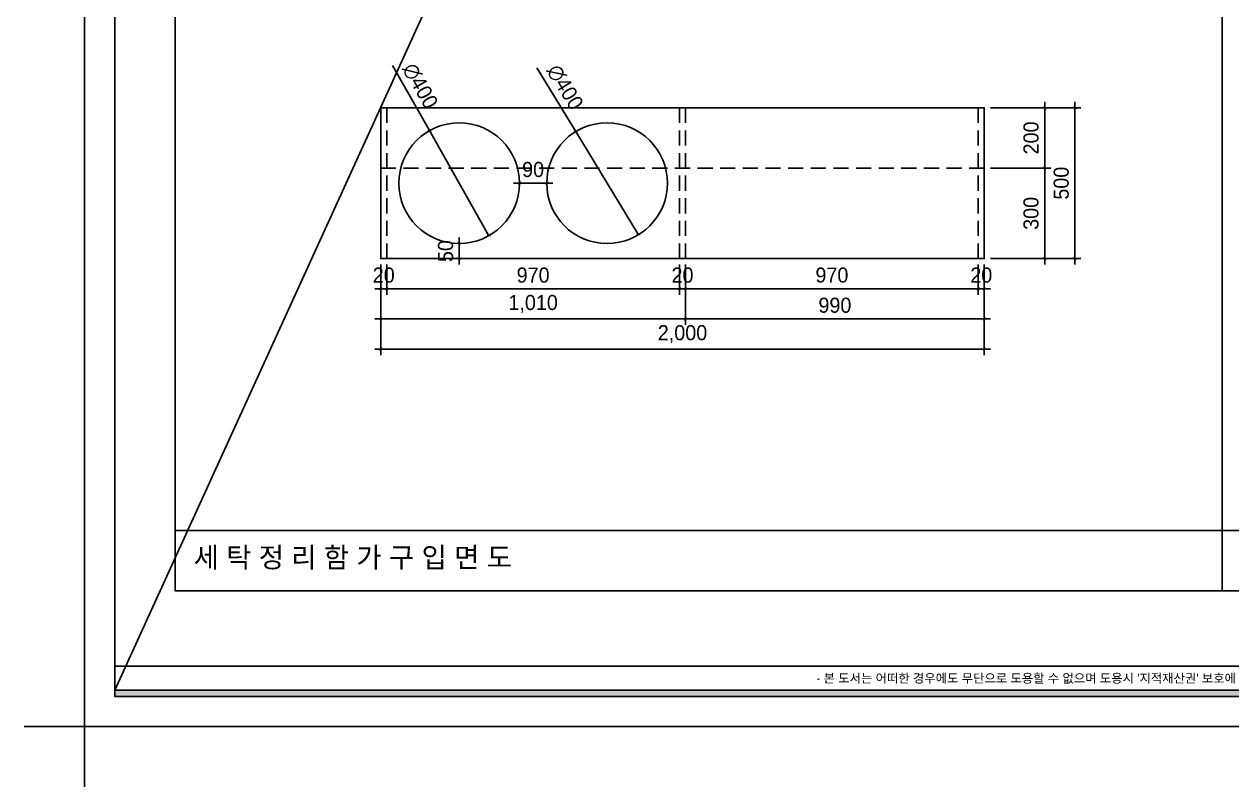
# Model space of a CAD drawing. Header units: inches. Extents: x 7740 to 83056, y -9304 to 75068.
# Drawn here: x 74256 to 78257, y 33676 to 36204 of the extents above; entities that cross this region are included whole.
import ezdxf
from ezdxf.enums import TextEntityAlignment as Align

# ---------------------------------------------------------------- set-up
doc = ezdxf.new("R2010")
doc.units = ezdxf.units.IN
doc.header["$LTSCALE"] = 50
doc.header["$MEASUREMENT"] = 0
doc.linetypes.add('DASHEDX2', pattern=[1.5, 1, -0.5])
for name, color, linetype in [('0-ELC TEXT', 7, 'Continuous'), ('0-SHEET', 7, 'Continuous'), ('06-FUR', 6, 'Continuous'), ('F-SYM', 7, 'Continuous'), ('FORM(YOURNAME)-11', 1, 'Continuous')]:
    doc.layers.add(name, color=color, linetype=linetype)
doc.styles.add('HY울릉도L', font='Dotum.ttf')
doc.styles.add('YOURNAME', font='HY울릉도M.TTF')
doc.styles.add('코레일둥고', font='Korail_Round_Gothic_Medium.ttf')
doc.dimstyles.new('20', dxfattribs={"dimscale": 20, "dimtxt": 2.5, "dimasz": 1, "dimexe": 1, "dimexo": 1, "dimgap": 1, "dimtad": 1, "dimdec": 0, "dimrnd": 0.05, "dimdsep": 46, "dimlunit": 6, "dimtxsty": 'HY울릉도L', "dimblk": 'ARCHTICK', "dimcen": 2.5, "dimdle": 1, "dimclrd": 133, "dimclre": 133, "dimclrt": 30, "dimadec": 0, "dimazin": 0, "dimtfac": 1, "dimtdec": 0, "dimtix": 1, "dimtmove": 2, "dimatfit": 3, "dimldrblk": 'ARCHTICK', "dimfxl": 0, "dimlwd": -1, "dimlwe": -1, "dimarcsym": 0})

# ---------------------------------------------------------------- blocks, each defined once
blk = doc.blocks.new('FORM-PLAN')
at = {"layer": 'FORM(YOURNAME)-11'}
h = blk.add_hatch(color=256, dxfattribs=at)
h.dxf.hatch_style = 1
h.paths.add_polyline_path([(-71444, 55115), (10556, 55115), (10556, 54915), (-71444, 54915)])
h.paths.add_polyline_path([(-71444, -2085), (10556, -2085), (10556, -2285), (-71444, -2285)])
at = {"layer": 'Defpoints', "color": 158}
blk.add_line((1346, -1285), (-71444, -1285), dxfattribs=at)
for points in [[(-71444, -2285), (10556, -2285), (10556, 55115), (-71444, 55115)], [(-69444, 53115), (-64, 53115), (-64, 1215), (-69444, 1215)]]:
    blk.add_lwpolyline(points, close=True, dxfattribs=at)
at = {"layer": 'Defpoints', "color": 1}
blk.add_lwpolyline([(-72444, -5285), (-72444, -3285), (-74444, -3285)], dxfattribs=at)
at = {"layer": 'FORM(YOURNAME)-11', "color": 250}
blk.add_lwpolyline([(-72444, -3285), (11556, -3285), (11556, 56115), (-72444, 56115)], close=True, dxfattribs=at)
at = {"layer": 'FORM(YOURNAME)-11'}
blk.add_lwpolyline([(-71444, -2085), (10556, -2085), (10556, -2285), (-71444, -2285)], close=True, dxfattribs=at)
at = {"layer": 'FORM(YOURNAME)-11', "color": 1, "style": 'YOURNAME'}
blk.add_text("- 본 도서는 어떠한 경우에도 무단으로 도용할 수 없으며 도용시 '지적재산권' 보호에 관한 법률에 의거, 법적 분쟁이 발생합니다.  또한 본 도서에 관한 모든 저작권은 당사에 있습니다. -", height=300, dxfattribs=at).set_placement((-32990, -1685), align=Align.MIDDLE_CENTER)
at = {"layer": 'FORM(YOURNAME)-11', "color": 3, "style": 'YOURNAME'}
for tag, height, p in [('1', 450, (9905, 18188)), ('2', 450, (9905, 17544)), ('3', 450, (9905, 16257)), ('4', 450, (9905, 14326)), ('5', 515, (9905, 12009)), ('6', 515, (9905, 9757)), ('7', 515, (9905, 7504)), ('8', 515, (9905, 5252)), ('9', 515, (9905, 2999)), ('10', 515, (5655, 811)), ('11', 515, (9905, 747)), ('12', 515, (5655, -1441)), ('13', 515, (9905, -1441))]:
    blk.add_attdef(tag, text='', height=height, dxfattribs=at).set_placement(p, align=Align.MIDDLE_RIGHT)
blk = doc.blocks.new('*U817')
at = {"layer": 'F-SYM', "xscale": 0.1, "yscale": 0.1, "zscale": 0.1}
blk.add_blockref('FORM-PLAN', (81700.2, 34204.2), dxfattribs=at)
blk = doc.blocks.new('_ARCHTICK')
at = {"color": 0, "linetype": 'ByBlock', "const_width": 0.075}
blk.add_lwpolyline([(-0.25, -0.25), (0.25, 0.25)], dxfattribs=at)
blk = doc.blocks.new('*D732')
at = {"layer": '06-FUR', "color": 133}
for p, q in [((77737.2, 35946.6), (77737.2, 35406.6)), ((77457.2, 35926.6), (77757.2, 35926.6)), ((77457.2, 35426.6), (77757.2, 35426.6))]:
    blk.add_line(p, q, dxfattribs=at)
at = {"layer": 'Defpoints', "color": 0}
for p in [(77437.2, 35926.6), (77437.2, 35426.6), (77737.2, 35426.6)]:
    blk.add_point(p, dxfattribs=at)
at = {"layer": '06-FUR', "color": 133, "xscale": 20, "yscale": 20, "zscale": 20}
for p, rotation in [((77737.2, 35926.6), 90), ((77737.2, 35426.6), 270)]:
    blk.add_blockref('_ARCHTICK', p, dxfattribs=dict(at, rotation=rotation))
at = {"layer": '06-FUR', "color": 30, "insert": (77692.2, 35676.6), "char_height": 50, "attachment_point": 5, "rotation": 90, "style": 'HY울릉도L'}
blk.add_mtext('500', dxfattribs=at)
blk = doc.blocks.new('*D733')
at = {"layer": '06-FUR', "color": 133}
for p, q in [((75437.2, 35406.6), (75437.2, 35106.6)), ((77437.2, 35406.6), (77437.2, 35106.6)), ((75417.2, 35126.6), (77457.2, 35126.6))]:
    blk.add_line(p, q, dxfattribs=at)
at = {"layer": 'Defpoints', "color": 0}
for p in [(75437.2, 35426.6), (77437.2, 35426.6), (77437.2, 35126.6)]:
    blk.add_point(p, dxfattribs=at)
at = {"layer": '06-FUR', "color": 133, "xscale": 20, "yscale": 20, "zscale": 20, "rotation": 180}
blk.add_blockref('_ARCHTICK', (75437.2, 35126.6), dxfattribs=at)
at = {"layer": '06-FUR', "color": 133, "xscale": 20, "yscale": 20, "zscale": 20}
blk.add_blockref('_ARCHTICK', (77437.2, 35126.6), dxfattribs=at)
at = {"layer": '06-FUR', "color": 30, "insert": (76437.2, 35176.5), "char_height": 50, "attachment_point": 5, "style": 'HY울릉도L'}
blk.add_mtext('2,000', dxfattribs=at)
blk = doc.blocks.new('*D734')
at = {"layer": '06-FUR', "color": 133}
for p, q in [((75437.2, 35406.6), (75437.2, 35206.6)), ((76447.2, 35406.6), (76447.2, 35206.6)), ((75417.2, 35226.6), (76467.2, 35226.6))]:
    blk.add_line(p, q, dxfattribs=at)
at = {"layer": 'Defpoints', "color": 0}
for p in [(75437.2, 35426.6), (76447.2, 35426.6), (76447.2, 35226.6)]:
    blk.add_point(p, dxfattribs=at)
at = {"layer": '06-FUR', "color": 133, "xscale": 20, "yscale": 20, "zscale": 20, "rotation": 180}
blk.add_blockref('_ARCHTICK', (75437.2, 35226.6), dxfattribs=at)
at = {"layer": '06-FUR', "color": 133, "xscale": 20, "yscale": 20, "zscale": 20}
blk.add_blockref('_ARCHTICK', (76447.2, 35226.6), dxfattribs=at)
at = {"layer": '06-FUR', "color": 30, "insert": (75942.2, 35276.5), "char_height": 50, "attachment_point": 5, "style": 'HY울릉도L'}
blk.add_mtext('1,010', dxfattribs=at)
blk = doc.blocks.new('*D735')
at = {"layer": '06-FUR', "color": 133}
for p, q in [((76427.2, 35406.6), (76427.2, 35306.6)), ((76447.2, 35406.6), (76447.2, 35306.6)), ((76427.2, 35326.6), (76407.2, 35326.6)), ((76447.2, 35326.6), (76427.2, 35326.6)), ((76447.2, 35326.6), (76467.2, 35326.6))]:
    blk.add_line(p, q, dxfattribs=at)
at = {"layer": 'Defpoints', "color": 0}
for p in [(76427.2, 35426.6), (76447.2, 35426.6), (76427.2, 35326.6)]:
    blk.add_point(p, dxfattribs=at)
at = {"layer": '06-FUR', "color": 133, "xscale": 20, "yscale": 20, "zscale": 20}
blk.add_blockref('_ARCHTICK', (76427.2, 35326.6), dxfattribs=at)
at = {"layer": '06-FUR', "color": 133, "xscale": 20, "yscale": 20, "zscale": 20, "rotation": 180}
blk.add_blockref('_ARCHTICK', (76447.2, 35326.6), dxfattribs=at)
at = {"layer": '06-FUR', "color": 30, "insert": (76437.2, 35371.7), "char_height": 50, "attachment_point": 5, "style": 'HY울릉도L'}
blk.add_mtext('20', dxfattribs=at)
blk = doc.blocks.new('*D736')
at = {"layer": '06-FUR', "color": 133}
for p, q in [((75457.2, 35406.6), (75457.2, 35306.6)), ((76427.2, 35406.6), (76427.2, 35306.6)), ((76447.2, 35326.6), (75437.2, 35326.6))]:
    blk.add_line(p, q, dxfattribs=at)
at = {"layer": 'Defpoints', "color": 0}
for p in [(75457.2, 35426.6), (76427.2, 35426.6), (75457.2, 35326.6)]:
    blk.add_point(p, dxfattribs=at)
at = {"layer": '06-FUR', "color": 133, "xscale": 20, "yscale": 20, "zscale": 20, "rotation": 180}
blk.add_blockref('_ARCHTICK', (75457.2, 35326.6), dxfattribs=at)
at = {"layer": '06-FUR', "color": 133, "xscale": 20, "yscale": 20, "zscale": 20}
blk.add_blockref('_ARCHTICK', (76427.2, 35326.6), dxfattribs=at)
at = {"layer": '06-FUR', "color": 30, "insert": (75942.2, 35371.7), "char_height": 50, "attachment_point": 5, "style": 'HY울릉도L'}
blk.add_mtext('970', dxfattribs=at)
blk = doc.blocks.new('*D737')
at = {"layer": '06-FUR', "color": 133}
for p, q in [((75437.2, 35406.6), (75437.2, 35306.6)), ((75457.2, 35406.6), (75457.2, 35306.6)), ((75437.2, 35326.6), (75417.2, 35326.6)), ((75457.2, 35326.6), (75437.2, 35326.6)), ((75457.2, 35326.6), (75477.2, 35326.6))]:
    blk.add_line(p, q, dxfattribs=at)
at = {"layer": 'Defpoints', "color": 0}
for p in [(75437.2, 35426.6), (75457.2, 35426.6), (75437.2, 35326.6)]:
    blk.add_point(p, dxfattribs=at)
at = {"layer": '06-FUR', "color": 133, "xscale": 20, "yscale": 20, "zscale": 20}
blk.add_blockref('_ARCHTICK', (75437.2, 35326.6), dxfattribs=at)
at = {"layer": '06-FUR', "color": 133, "xscale": 20, "yscale": 20, "zscale": 20, "rotation": 180}
blk.add_blockref('_ARCHTICK', (75457.2, 35326.6), dxfattribs=at)
at = {"layer": '06-FUR', "color": 30, "insert": (75447.2, 35371.7), "char_height": 50, "attachment_point": 5, "style": 'HY울릉도L'}
blk.add_mtext('20', dxfattribs=at)
blk = doc.blocks.new('*D738')
at = {"layer": '06-FUR', "color": 133}
for p, q in [((76447.2, 35406.6), (76447.2, 35206.6)), ((77437.2, 35406.6), (77437.2, 35206.6)), ((76427.2, 35226.6), (77457.2, 35226.6))]:
    blk.add_line(p, q, dxfattribs=at)
at = {"layer": 'Defpoints', "color": 0}
for p in [(76447.2, 35426.6), (77437.2, 35426.6), (77437.2, 35226.6)]:
    blk.add_point(p, dxfattribs=at)
at = {"layer": '06-FUR', "color": 133, "xscale": 20, "yscale": 20, "zscale": 20, "rotation": 180}
blk.add_blockref('_ARCHTICK', (76447.2, 35226.6), dxfattribs=at)
at = {"layer": '06-FUR', "color": 133, "xscale": 20, "yscale": 20, "zscale": 20}
blk.add_blockref('_ARCHTICK', (77437.2, 35226.6), dxfattribs=at)
at = {"layer": '06-FUR', "color": 30, "insert": (76942.2, 35271.7), "char_height": 50, "attachment_point": 5, "style": 'HY울릉도L'}
blk.add_mtext('990', dxfattribs=at)
blk = doc.blocks.new('*D739')
at = {"layer": '06-FUR', "color": 133}
for p, q in [((77417.2, 35406.6), (77417.2, 35306.6)), ((77437.2, 35406.6), (77437.2, 35306.6)), ((77417.2, 35326.6), (77397.2, 35326.6)), ((77437.2, 35326.6), (77417.2, 35326.6)), ((77437.2, 35326.6), (77457.2, 35326.6))]:
    blk.add_line(p, q, dxfattribs=at)
at = {"layer": 'Defpoints', "color": 0}
for p in [(77417.2, 35426.6), (77437.2, 35426.6), (77417.2, 35326.6)]:
    blk.add_point(p, dxfattribs=at)
at = {"layer": '06-FUR', "color": 133, "xscale": 20, "yscale": 20, "zscale": 20}
blk.add_blockref('_ARCHTICK', (77417.2, 35326.6), dxfattribs=at)
at = {"layer": '06-FUR', "color": 133, "xscale": 20, "yscale": 20, "zscale": 20, "rotation": 180}
blk.add_blockref('_ARCHTICK', (77437.2, 35326.6), dxfattribs=at)
at = {"layer": '06-FUR', "color": 30, "insert": (77427.2, 35371.7), "char_height": 50, "attachment_point": 5, "style": 'HY울릉도L'}
blk.add_mtext('20', dxfattribs=at)
blk = doc.blocks.new('*D740')
at = {"layer": '06-FUR', "color": 133}
for p, q in [((76447.2, 35406.6), (76447.2, 35306.6)), ((77417.2, 35406.6), (77417.2, 35306.6)), ((77437.2, 35326.6), (76427.2, 35326.6))]:
    blk.add_line(p, q, dxfattribs=at)
at = {"layer": 'Defpoints', "color": 0}
for p in [(76447.2, 35426.6), (77417.2, 35426.6), (76447.2, 35326.6)]:
    blk.add_point(p, dxfattribs=at)
at = {"layer": '06-FUR', "color": 133, "xscale": 20, "yscale": 20, "zscale": 20, "rotation": 180}
blk.add_blockref('_ARCHTICK', (76447.2, 35326.6), dxfattribs=at)
at = {"layer": '06-FUR', "color": 133, "xscale": 20, "yscale": 20, "zscale": 20}
blk.add_blockref('_ARCHTICK', (77417.2, 35326.6), dxfattribs=at)
at = {"layer": '06-FUR', "color": 30, "insert": (76932.2, 35371.7), "char_height": 50, "attachment_point": 5, "style": 'HY울릉도L'}
blk.add_mtext('970', dxfattribs=at)
blk = doc.blocks.new('*D741')
at = {"layer": '06-FUR', "color": 133}
for p in [(75476.7, 36066.7), (75795.7, 35502.5)]:
    blk.add_line(p, (75598.8, 35850.7), dxfattribs=at)
at = {"layer": 'Defpoints', "color": 0}
for p in [(75598.8, 35850.7), (75795.7, 35502.5)]:
    blk.add_point(p, dxfattribs=at)
at = {"layer": '06-FUR', "color": 133, "xscale": 20, "yscale": 20, "zscale": 20}
for p, rotation in [((75598.8, 35850.7), 299.4850796648582), ((75795.7, 35502.5), 119.4850796648583)]:
    blk.add_blockref('_ARCHTICK', p, dxfattribs=dict(at, rotation=rotation))
at = {"layer": '06-FUR', "color": 30, "insert": (75568, 35998.8), "char_height": 50, "attachment_point": 5, "rotation": 299.4851, "style": 'HY울릉도L'}
blk.add_mtext('∅400', dxfattribs=at)
blk = doc.blocks.new('*D742')
at = {"layer": '06-FUR', "color": 133}
for p in [(75954.4, 36059.4), (76291.2, 35505.8)]:
    blk.add_line(p, (76083.3, 35847.5), dxfattribs=at)
at = {"layer": 'Defpoints', "color": 0}
for p in [(76083.3, 35847.5), (76291.2, 35505.8)]:
    blk.add_point(p, dxfattribs=at)
at = {"layer": '06-FUR', "color": 133, "xscale": 20, "yscale": 20, "zscale": 20}
for p, rotation in [((76083.3, 35847.5), 301.3122586104344), ((76291.2, 35505.8), 121.3122586104344)]:
    blk.add_blockref('_ARCHTICK', p, dxfattribs=dict(at, rotation=rotation))
at = {"layer": '06-FUR', "color": 30, "insert": (76047.8, 35994.5), "char_height": 50, "attachment_point": 5, "rotation": 301.3123, "style": 'HY울릉도L'}
blk.add_mtext('∅400', dxfattribs=at)
blk = doc.blocks.new('*D743')
at = {"layer": '06-FUR', "color": 133}
for p, q in [((75697.2, 35476.6), (75697.2, 35496.6)), ((75697.2, 35476.6), (75697.2, 35426.6)), ((75697.2, 35426.6), (75697.2, 35406.6))]:
    blk.add_line(p, q, dxfattribs=at)
at = {"layer": 'Defpoints', "color": 0}
for p in [(75697.2, 35476.6), (75697.2, 35426.6), (75697.2, 35426.6)]:
    blk.add_point(p, dxfattribs=at)
at = {"layer": '06-FUR', "color": 133, "xscale": 20, "yscale": 20, "zscale": 20}
for p, rotation in [((75697.2, 35476.6), 270), ((75697.2, 35426.6), 90)]:
    blk.add_blockref('_ARCHTICK', p, dxfattribs=dict(at, rotation=rotation))
at = {"layer": '06-FUR', "color": 30, "insert": (75652.2, 35451.6), "char_height": 50, "attachment_point": 5, "rotation": 90, "style": 'HY울릉도L'}
blk.add_mtext('50', dxfattribs=at)
blk = doc.blocks.new('*D744')
at = {"layer": '06-FUR', "color": 133}
for p, q in [((75897.2, 35676.6), (75877.2, 35676.6)), ((75897.2, 35676.6), (75987.2, 35676.6)), ((75987.2, 35676.6), (76007.2, 35676.6))]:
    blk.add_line(p, q, dxfattribs=at)
at = {"layer": 'Defpoints', "color": 0}
for p in [(75897.2, 35676.6), (75987.2, 35676.6), (75987.2, 35676.6)]:
    blk.add_point(p, dxfattribs=at)
at = {"layer": '06-FUR', "color": 133, "xscale": 20, "yscale": 20, "zscale": 20}
blk.add_blockref('_ARCHTICK', (75897.2, 35676.6), dxfattribs=at)
at = {"layer": '06-FUR', "color": 133, "xscale": 20, "yscale": 20, "zscale": 20, "rotation": 180}
blk.add_blockref('_ARCHTICK', (75987.2, 35676.6), dxfattribs=at)
at = {"layer": '06-FUR', "color": 30, "insert": (75942.2, 35721.7), "char_height": 50, "attachment_point": 5, "style": 'HY울릉도L'}
blk.add_mtext('90', dxfattribs=at)
blk = doc.blocks.new('*D746')
at = {"layer": '06-FUR', "color": 133}
for p, q in [((77637.2, 35946.6), (77637.2, 35706.6)), ((77457.2, 35926.6), (77657.2, 35926.6)), ((77457.2, 35726.6), (77657.2, 35726.6))]:
    blk.add_line(p, q, dxfattribs=at)
at = {"layer": 'Defpoints', "color": 0}
for p in [(77437.2, 35926.6), (77437.2, 35726.6), (77637.2, 35726.6)]:
    blk.add_point(p, dxfattribs=at)
at = {"layer": '06-FUR', "color": 133, "xscale": 20, "yscale": 20, "zscale": 20}
for p, rotation in [((77637.2, 35926.6), 90), ((77637.2, 35726.6), 270)]:
    blk.add_blockref('_ARCHTICK', p, dxfattribs=dict(at, rotation=rotation))
at = {"layer": '06-FUR', "color": 30, "insert": (77592.2, 35826.6), "char_height": 50, "attachment_point": 5, "rotation": 90, "style": 'HY울릉도L'}
blk.add_mtext('200', dxfattribs=at)
blk = doc.blocks.new('*D747')
at = {"layer": '06-FUR', "color": 133}
for p, q in [((77637.2, 35746.6), (77637.2, 35406.6)), ((77457.2, 35726.6), (77657.2, 35726.6)), ((77457.2, 35426.6), (77657.2, 35426.6))]:
    blk.add_line(p, q, dxfattribs=at)
at = {"layer": 'Defpoints', "color": 0}
for p in [(77437.2, 35726.6), (77437.2, 35426.6), (77637.2, 35426.6)]:
    blk.add_point(p, dxfattribs=at)
at = {"layer": '06-FUR', "color": 133, "xscale": 20, "yscale": 20, "zscale": 20}
for p, rotation in [((77637.2, 35726.6), 90), ((77637.2, 35426.6), 270)]:
    blk.add_blockref('_ARCHTICK', p, dxfattribs=dict(at, rotation=rotation))
at = {"layer": '06-FUR', "color": 30, "insert": (77592.2, 35576.6), "char_height": 50, "attachment_point": 5, "rotation": 90, "style": 'HY울릉도L'}
blk.add_mtext('300', dxfattribs=at)

msp = doc.modelspace()

# ---------------------------------------------------------------- linework, layer by layer
at = {"layer": '0-SHEET'}
for p, q in [((78224.8, 34325.7), (78224.8, 39515.7)), ((74755.8, 34525.7), (81693.8, 34525.7)), ((74755.8, 34325.7), (81693.8, 34325.7))]:
    msp.add_line(p, q, dxfattribs=at)
at = {"layer": '06-FUR'}
msp.add_line((82855.8, 52195.7), (74555.8, 33995.7), dxfattribs=at)
at = {"layer": '06-FUR', "color": 8, "linetype": 'DASHEDX2'}
for p, q in [((75457.2, 35926.6), (75457.2, 35426.6)), ((76427.2, 35926.6), (76427.2, 35426.6)), ((76447.2, 35926.6), (76447.2, 35426.6)), ((77417.2, 35926.6), (77417.2, 35426.6))]:
    msp.add_line(p, q, dxfattribs=at)
at = {"layer": '06-FUR'}
msp.add_lwpolyline([(75437.2, 35926.6), (77437.2, 35926.6), (77437.2, 35426.6), (75437.2, 35426.6)], close=True, dxfattribs=at)
at = {"layer": '06-FUR', "color": 8, "linetype": 'DASHEDX2'}
msp.add_lwpolyline([(77437.2, 35926.6), (75437.2, 35926.6), (75437.2, 35726.6), (77437.2, 35726.6), (77437.2, 35926.6)], dxfattribs=at)
at = {"layer": '06-FUR'}
for centre in [(75697.2, 35676.6), (76187.2, 35676.6)]:
    msp.add_circle(centre, 200, dxfattribs=at)

# ---------------------------------------------------------------- block references
msp.add_blockref('*U817', (0, 0), dxfattribs=at)

# ---------------------------------------------------------------- texts
at = {"layer": '0-ELC TEXT', "style": '코레일둥고'}
msp.add_text('세 탁 정 리 함 가 구 입 면 도', height=66.667, dxfattribs=at).set_placement((74817.3, 34403))

# ---------------------------------------------------------------- dimensions: what is measured, and where the dimension line sits
at = {"layer": '06-FUR'}
for p1, p2, picture, middle in [((75795.7, 35502.5), (75598.8, 35850.7), '*D741', (75568, 35998.8)), ((76291.2, 35505.8), (76083.3, 35847.5), '*D742', (76047.8, 35994.5))]:
    dim = msp.add_diameter_dim_2p(p1=p1, p2=p2, dimstyle='20', dxfattribs=at)
    dim.commit()
    dim.dimension.update_dxf_attribs({"geometry": picture, "text_midpoint": middle})
for base, p1, p2, picture, middle in [((77737.2, 35426.6), (77437.2, 35926.6), (77437.2, 35426.6), '*D732', (77692.2, 35676.6)), ((77637.2, 35726.6), (77437.2, 35926.6), (77437.2, 35726.6), '*D746', (77592.2, 35826.6)), ((77637.2, 35426.6), (77437.2, 35726.6), (77437.2, 35426.6), '*D747', (77592.2, 35576.6)), ((75697.2, 35426.6), (75697.2, 35476.6), (75697.2, 35426.6), '*D743', (75652.2, 35451.6))]:
    dim = msp.add_linear_dim(base=base, p1=p1, p2=p2, angle=90, dimstyle='20', dxfattribs=at)
    dim.commit()
    dim.dimension.update_dxf_attribs({"geometry": picture, "text_midpoint": middle})
for base, p1, p2, picture, middle in [((75987.2, 35676.6), (75897.2, 35676.6), (75987.2, 35676.6), '*D744', (75942.2, 35721.7)), ((75437.2, 35326.6), (75457.2, 35426.6), (75437.2, 35426.6), '*D737', (75447.2, 35371.7)), ((77437.2, 35126.6), (75437.2, 35426.6), (77437.2, 35426.6), '*D733', (76437.2, 35176.5)), ((76447.2, 35226.6), (75437.2, 35426.6), (76447.2, 35426.6), '*D734', (75942.2, 35276.5)), ((75457.2, 35326.6), (76427.2, 35426.6), (75457.2, 35426.6), '*D736', (75942.2, 35371.7)), ((76427.2, 35326.6), (76447.2, 35426.6), (76427.2, 35426.6), '*D735', (76437.2, 35371.7)), ((77437.2, 35226.6), (76447.2, 35426.6), (77437.2, 35426.6), '*D738', (76942.2, 35271.7)), ((76447.2, 35326.6), (77417.2, 35426.6), (76447.2, 35426.6), '*D740', (76932.2, 35371.7)), ((77417.2, 35326.6), (77437.2, 35426.6), (77417.2, 35426.6), '*D739', (77427.2, 35371.7))]:
    dim = msp.add_linear_dim(base=base, p1=p1, p2=p2, dimstyle='20', dxfattribs=at)
    dim.commit()
    dim.dimension.update_dxf_attribs({"geometry": picture, "text_midpoint": middle})

doc.saveas('drawing.dxf')
